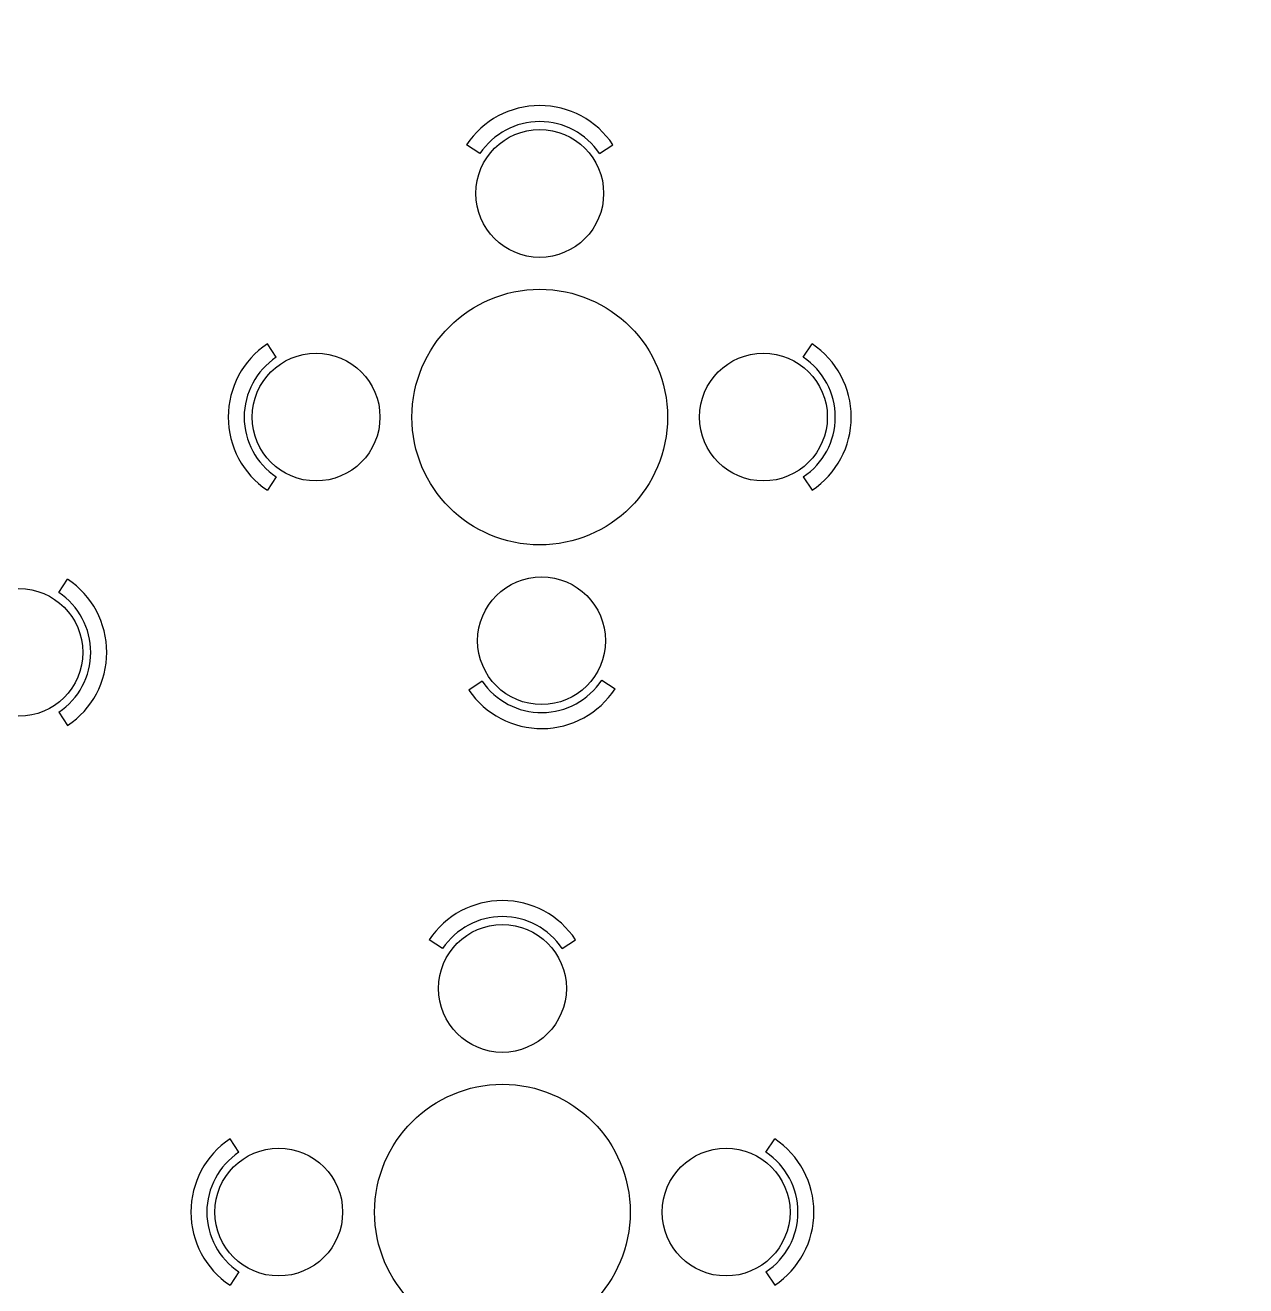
# Model space of a CAD drawing. Header units: millimetres. Extents: x 209.8 to 281.8, y 45 to 110.
# Drawn here: x 246.08 to 249.9, y 84.926 to 88.872 of the extents above; entities that cross this region are included whole.
import ezdxf

# ---------------------------------------------------------------- set-up
doc = ezdxf.new("R2010")
doc.units = ezdxf.units.MM
doc.header["$LTSCALE"] = 0.65
doc.linetypes.add('DASHED', pattern=[0.75, 0.5, -0.25])
for name, color, linetype in [('mobiliario', 30, 'Continuous'), ('murodelgado', 1, 'Continuous'), ('murosgrueso', 5, 'Continuous'), ('plazaacceso', 251, 'Continuous'), ('vidrios', 4, 'Continuous')]:
    doc.layers.add(name, color=color, linetype=linetype)

msp = doc.modelspace()

# ---------------------------------------------------------------- hatches: boundary and pattern name
at = {"layer": 'mobiliario'}
h = msp.add_hatch(dxfattribs=at)
h.set_pattern_fill('ANSI31', color=256, scale=0.0075, style=0)
h.paths.add_polyline_path([(251.3481, 84.6502, 0.00504), (251.3912, 84.844), (250.0954, 85.1206, -0.005045), (250.0581, 84.9527)])
h.paths.add_polyline_path([(250.7044, 82.7706, 0.005061), (250.7859, 82.9526), (249.5712, 83.4818, -0.005066), (249.5006, 83.3242)])
h.paths.add_polyline_path([(248.7255, 81.9773, -0.00599), (248.6059, 81.8117), (249.692, 81.0521, 0.005077), (249.8088, 81.2144)])
at = {"layer": 'plazaacceso'}
h = msp.add_hatch(dxfattribs=at)
h.set_pattern_fill('AR-HBONE,_O', color=256, scale=0.003)
h.set_pattern_definition([(45, (0, 0), (4e-17, 0.4310523), [0.9144, -0.3048]), (135, (0.21553, 0.21553), (4e-17, 0.4310523), [0.9144, -0.3048])])
h.paths.add_polyline_path([(253.3557, 90.9093), (252.6933, 92.518, 0.016413), (251.905, 93.4616), (251.905, 91.8093, -0.00637), (252.2119, 91.4256, -0.102766), (253.155, 86.8853), (255.0127, 86.8853), (254.3076, 88.5977)])
h.paths.add_polyline_path([(251.905, 93.4616, 0.010968), (251.3444, 94.0624), (249.7259, 94.0624, -0.040708), (251.905, 91.8093)])
h.paths.add_polyline_path([(248.9322, 96.1481), (248.9322, 94.7228, -0.013389), (249.7259, 94.0624), (251.3444, 94.0624, 0.042635)])
h.paths.add_polyline_path([(252.1111, 89.0952), (253.2716, 89.3211), (253.3442, 88.9481), (252.1837, 88.7221)], flags=25)

# ---------------------------------------------------------------- linework, layer by layer
at = {"layer": 'mobiliario'}
for p, q in [((247.5032, 88.4697), (247.4616, 88.4975)), ((247.8777, 88.4697), (247.9193, 88.4975)), ((246.8656, 87.8322), (246.8379, 87.8738)), ((248.5152, 87.8322), (248.5429, 87.8738)), ((246.8656, 87.4577), (246.8379, 87.4161)), ((248.5152, 87.4577), (248.5429, 87.4161)), ((246.1852, 87.0958), (246.2129, 87.1374)), ((247.5099, 86.8187), (247.4685, 86.7906)), ((247.8844, 86.8217), (247.9262, 86.7943)), ((246.1852, 86.7213), (246.2129, 86.6797)), ((247.3864, 85.9813), (247.3448, 86.0091)), ((247.7608, 85.9813), (247.8024, 86.0091)), ((246.7488, 85.3438), (246.7211, 85.3854)), ((248.3984, 85.3438), (248.4261, 85.3854)), ((246.7488, 84.9693), (246.7211, 84.9277)), ((248.3984, 84.9693), (248.4261, 84.9277))]:
    msp.add_line(p, q, dxfattribs=at)
for centre, radius in [((247.6904, 88.345), 0.2), ((247.6904, 87.645), 0.4), ((246.9904, 87.645), 0.2), ((248.3904, 87.645), 0.2), ((247.6961, 86.945), 0.2), ((246.0604, 86.9085), 0.2), ((247.5736, 85.8566), 0.2), ((247.5736, 85.1566), 0.4), ((246.8736, 85.1566), 0.2), ((248.2736, 85.1566), 0.2)]:
    msp.add_circle(centre, radius, dxfattribs=at)
for centre, radius, start, end in [((247.6904, 88.345), 0.275, 33.6807, 146.3193), ((247.6904, 88.345), 0.225, 33.6807, 146.3193), ((246.9904, 87.645), 0.275, 123.6807, 236.3193), ((248.3904, 87.645), 0.275, 303.6807, 56.3193), ((246.9904, 87.645), 0.225, 123.6807, 236.3193), ((248.3904, 87.645), 0.225, 303.6807, 56.3193), ((246.0604, 86.9085), 0.275, 303.6807, 56.3193), ((246.0604, 86.9085), 0.225, 303.6807, 56.3193), ((247.6961, 86.945), 0.225, 214.1481, 326.7867), ((247.6961, 86.945), 0.275, 214.1481, 326.7867), ((247.5736, 85.8566), 0.275, 33.6807, 146.3193), ((247.5736, 85.8566), 0.225, 33.6807, 146.3193), ((246.8736, 85.1566), 0.275, 123.6807, 236.3193), ((248.2736, 85.1566), 0.275, 303.6807, 56.3193), ((246.8736, 85.1566), 0.225, 123.6807, 236.3193), ((248.2736, 85.1566), 0.225, 303.6807, 56.3193)]:
    msp.add_arc(centre, radius, start, end, dxfattribs=at)
at = {"layer": 'murodelgado'}
for radius, start, end in [(10, 323.63911, 76.14658), (9.85, 323.68642, 76.82909)]:
    msp.add_arc((241.755, 86.8853), radius, start, end, dxfattribs=at)
at = {"layer": 'murosgrueso', "linetype": 'DASHED', "ltscale": 1.5}
msp.add_arc((241.755, 86.8853), 10.35, 323.63911, 69.67873, dxfattribs=at)
at = {"layer": 'vidrios'}
for radius in [9.955, 9.895]:
    msp.add_arc((241.755, 86.8853), radius, 323.66281, 45, dxfattribs=at)

doc.saveas('drawing.dxf')
